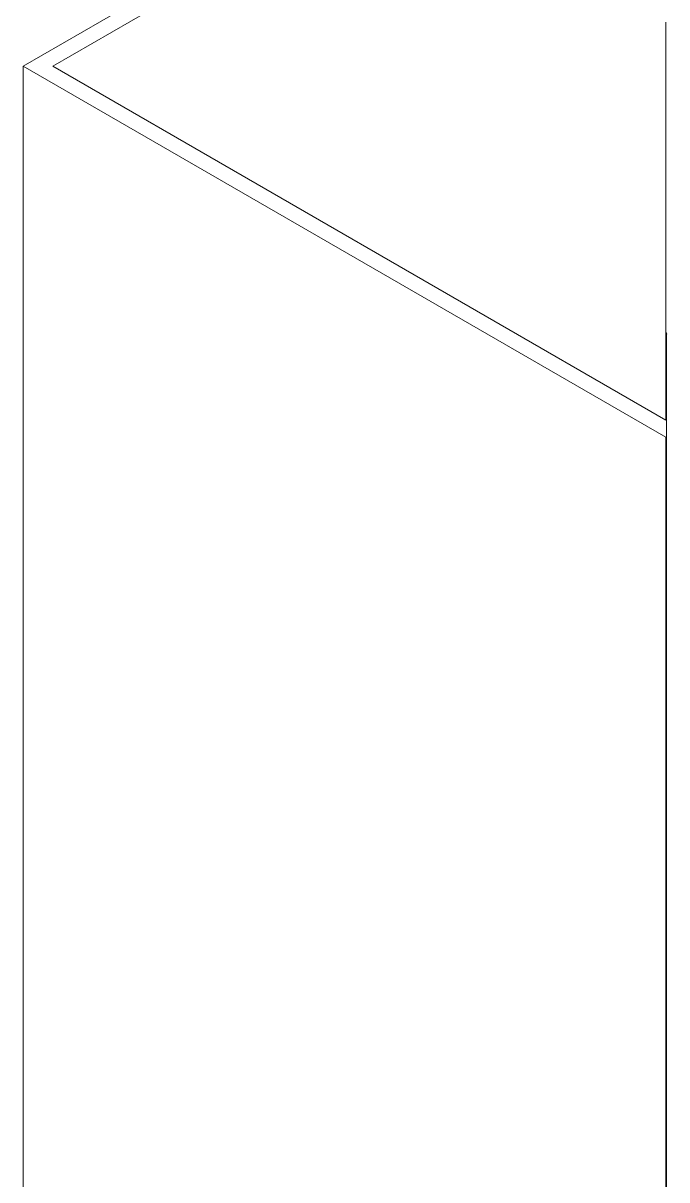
# Model space of a CAD drawing. Header units: millimetres. Extents: x -489 to 1607, y 116 to 1738.
# Drawn here: x 970.7 to 1123, y 1043.9 to 1317.4 of the extents above; entities that cross this region are included whole.
import ezdxf

# ---------------------------------------------------------------- set-up
doc = ezdxf.new("R2010")
doc.units = ezdxf.units.MM

msp = doc.modelspace()

# ---------------------------------------------------------------- linework, layer by layer
at = {"color": 7, "linetype": 'Continuous', "lineweight": 15}
for p, q in [((970.72, 1307.25), (1122.75, 1395.01)), ((977.79, 1307.25), (1122.75, 1390.93)), ((1122.75, 1317.67), (1122.75, 1223.56)), ((1122.75, 1219.48), (970.72, 1307.25)), ((970.72, 1307.25), (970.72, 964.3)), ((1122.75, 1223.56), (977.79, 1307.25)), ((1122.92, 1243.98), (1122.92, 876.53)), ((1122.92, 1223.66), (1122.75, 1223.56)), ((1122.92, 1219.58), (1122.75, 1219.48)), ((1122.75, 1219.48), (1122.75, 876.53))]:
    msp.add_line(p, q, dxfattribs=at)
msp.add_arc((1123.09, 1243.98), 0.175, 110.7833, 249.2167, dxfattribs=at)

doc.saveas('drawing.dxf')
